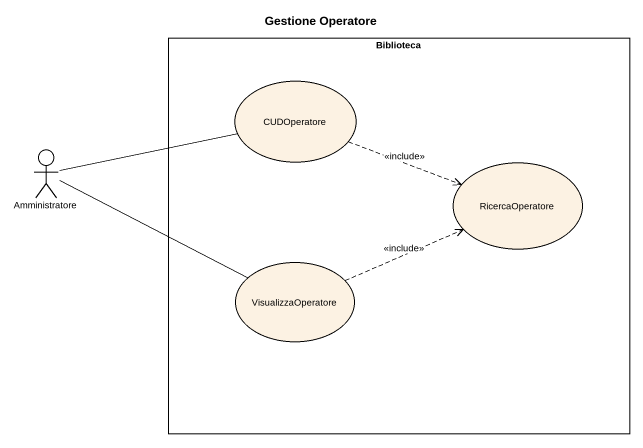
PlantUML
@startuml
title Gestione Operatore
rectangle Biblioteca {
  usecase CUDOperatore
  usecase RicercaOperatore
  usecase VisualizzaOperatore
}
actor Amministratore
CUDOperatore .right.> RicercaOperatore : <<include>>
Amministratore -right- CUDOperatore
Amministratore -right- VisualizzaOperatore
VisualizzaOperatore .right.> RicercaOperatore : <<include>>
@enduml
